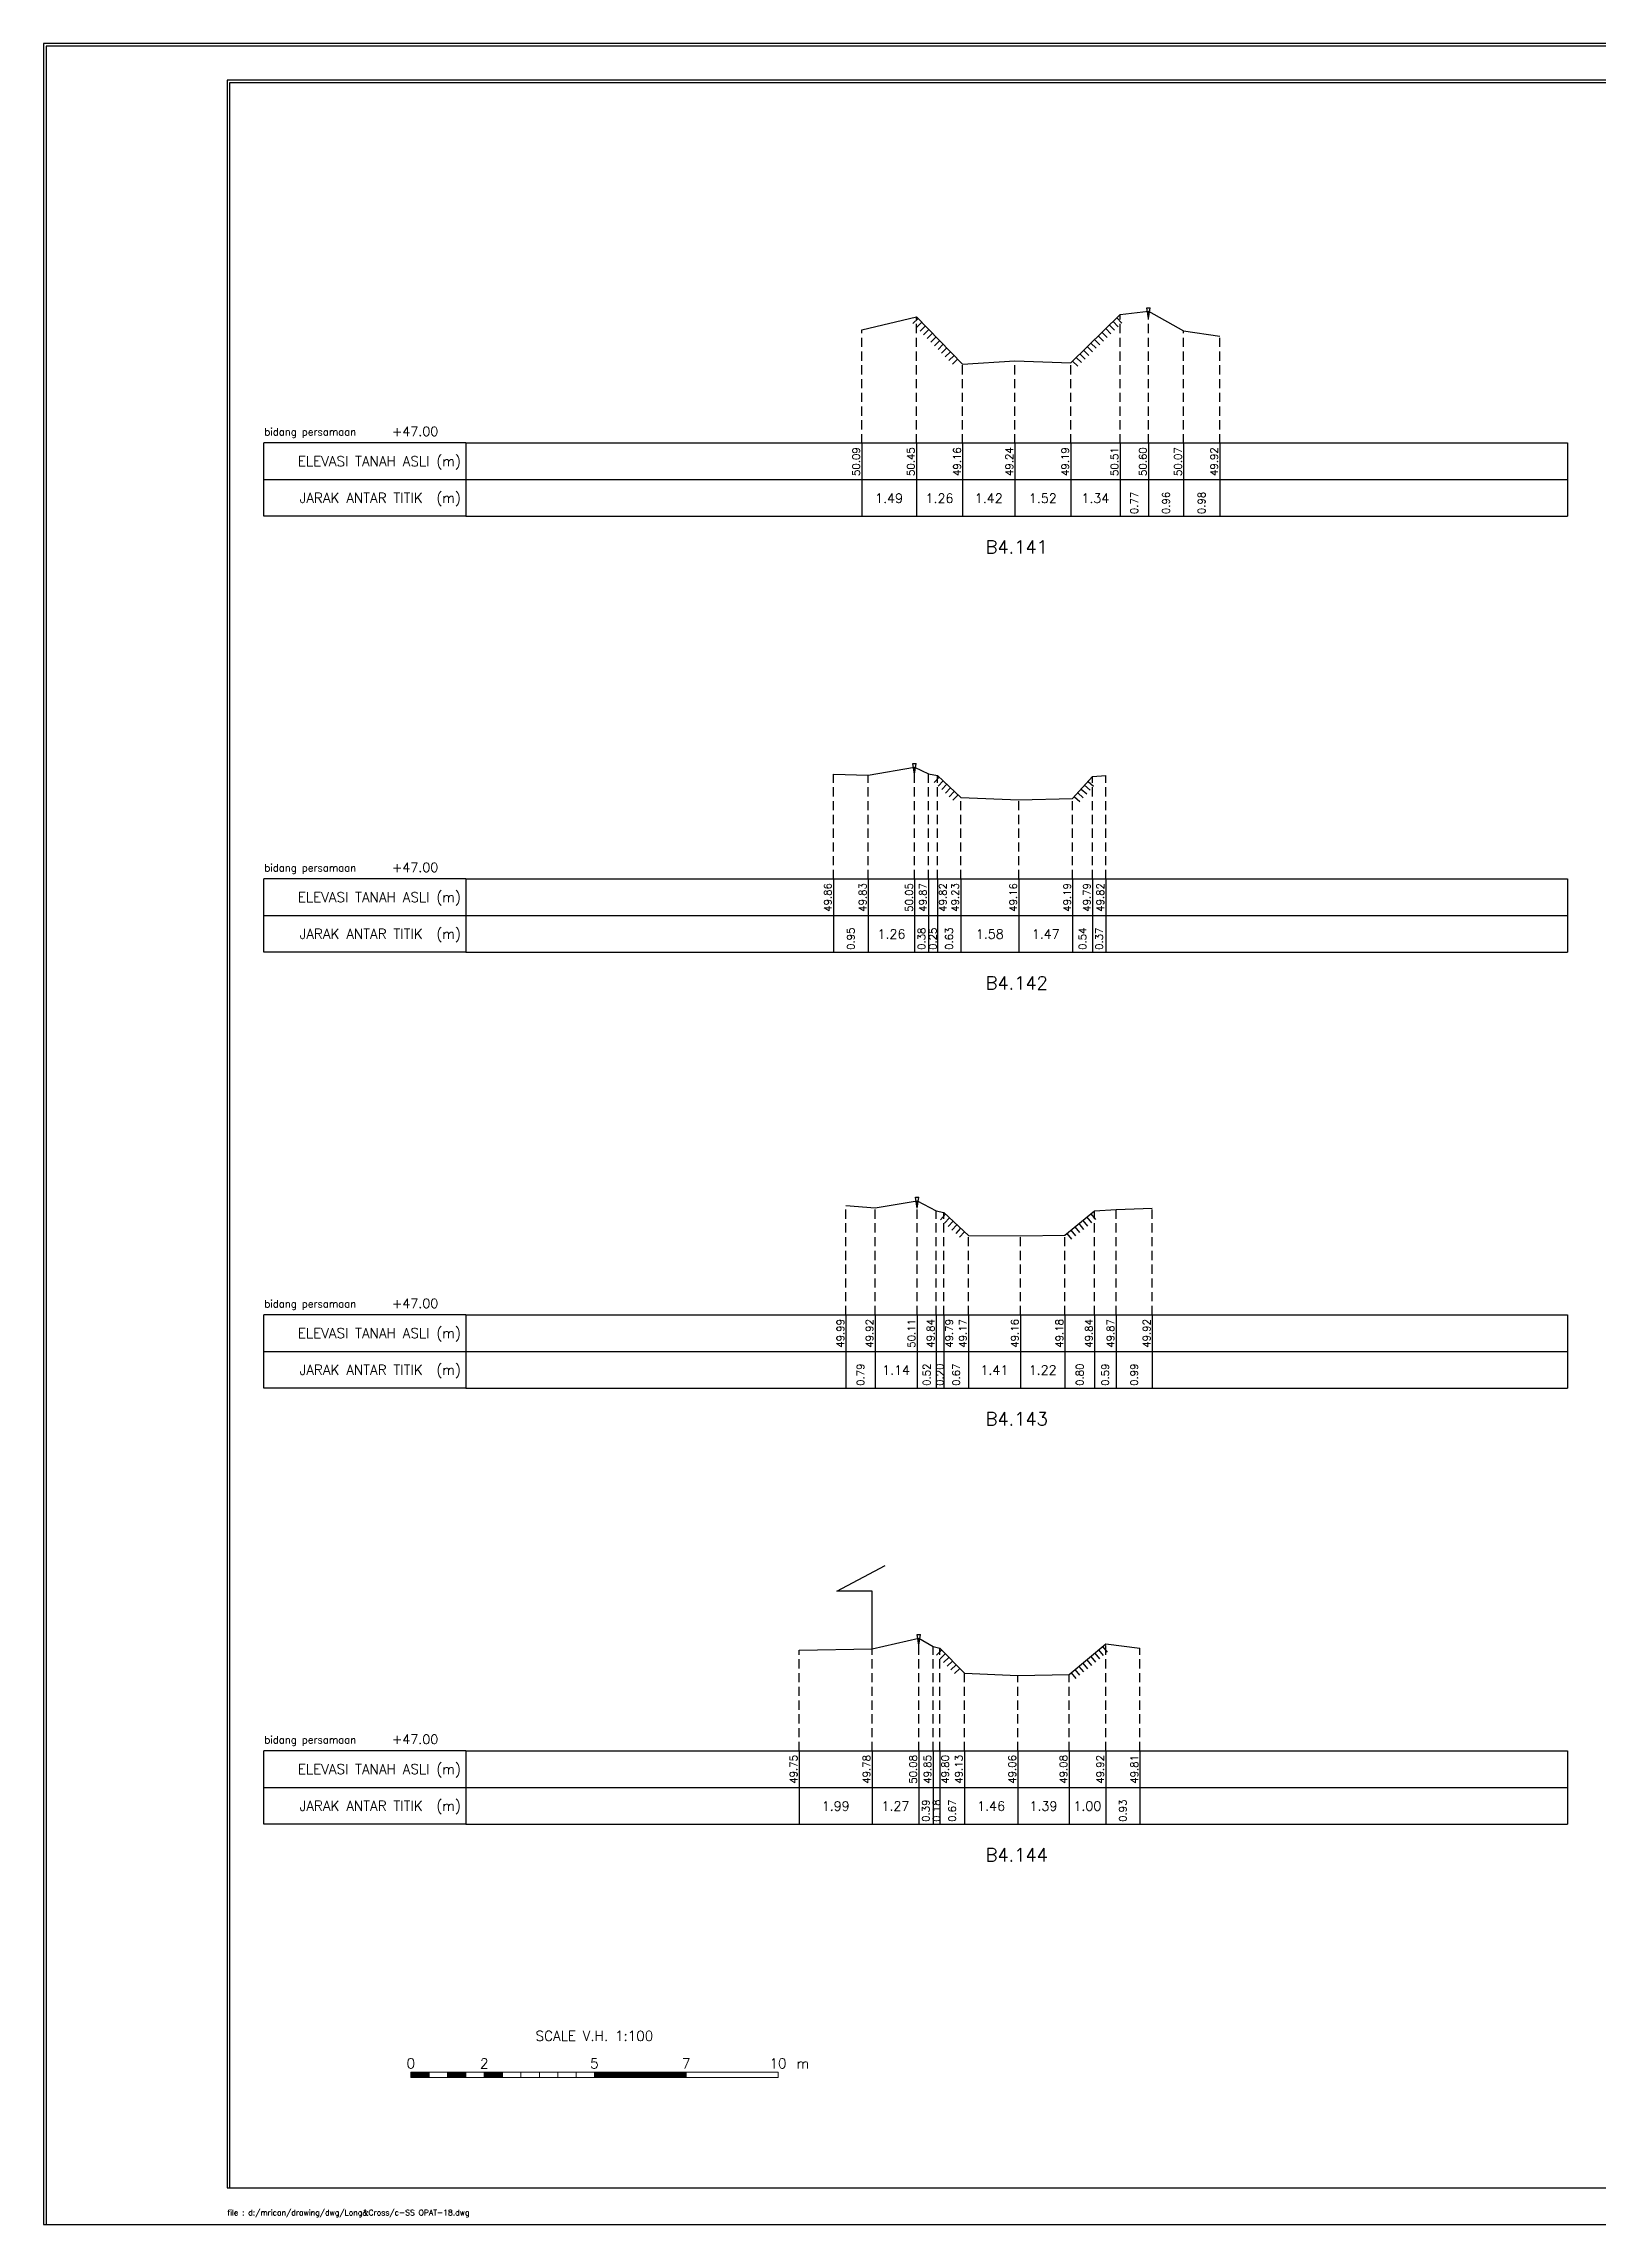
# Model space of a CAD drawing. Header units: inches. Extents: x -11 to 3175, y -842 to -783.
# Drawn here: x 1457 to 1499.3, y -842 to -782.6 of the extents above; entities that cross this region are included whole.
import ezdxf
from ezdxf.enums import TextEntityAlignment as Align

# ---------------------------------------------------------------- set-up
doc = ezdxf.new("R2010")
doc.units = ezdxf.units.IN
doc.header["$MEASUREMENT"] = 0
doc.linetypes.add('DASHED2', pattern=[0.375, 0.25, -0.125])
doc.layers.add('KOP', color=7, linetype='Continuous')
doc.layers.add('pelengkap', color=7, linetype='Continuous')
doc.styles.add('ARIAL', font='arial.ttf')
doc.styles.add('battang01', font='arial.ttf')
doc.styles.add('L100', font='simplex.shx', dxfattribs={"height": 0.254})
doc.styles.add('L140', font='simplex.shx', dxfattribs={"height": 0.356})
doc.styles.add('L60', font='simplex.shx', dxfattribs={"height": 0.152})
doc.styles.add('L80', font='simplex.shx', dxfattribs={"height": 0.203})
doc.styles.add('ROMANS-N', font='ROMANS.SHX', dxfattribs={"width": 0.8})
doc.styles.add('SONDU', font='arial.ttf')
doc.styles.get("Standard").update_dxf_attribs({"font": 'simplex.shx'})
doc.styles.add('STYLE1', font='arial.ttf', dxfattribs={"height": 0.2})

# ---------------------------------------------------------------- blocks, each defined once
blk = doc.blocks.new('kop')
at = {"layer": 'KOP'}
h = blk.add_hatch(color=3, dxfattribs=at)
h.paths.add_polyline_path([(609.87, 69.8), (591.81, 69.8), (591.81, 51.91), (609.87, 51.91)])
h.paths.add_polyline_path([(592.1, 52.25), (592.1, 69.5), (609.53, 69.5), (609.53, 52.25)], flags=16)
edge = h.paths.add_edge_path(flags=0)
edge.add_line((608.87, 52.91), (601.67, 52.91))
edge.add_ellipse((597.68, 52.92), major_axis=(2.82, 2.82), ratio=1, start_angle=314.84704, end_angle=495.15296)
edge.add_line((593.69, 52.91), (592.76, 52.91))
edge.add_line((592.76, 52.91), (592.76, 58.63))
edge.add_line((592.76, 58.63), (595.43, 58.63))
edge.add_ellipse((595.43, 63.37), major_axis=(-3.35, 3.35), ratio=1, start_angle=135, end_angle=315)
edge.add_line((595.43, 68.11), (595.43, 68.84))
edge.add_line((595.43, 68.84), (601.65, 68.84))
edge.add_line((601.65, 68.84), (601.65, 58.59))
edge.add_ellipse((604.86, 58.63), major_axis=(2.26, 2.26), ratio=1, start_angle=135.57378, end_angle=315)
edge.add_line((608.06, 58.63), (608.87, 58.63))
edge.add_line((608.87, 58.63), (608.87, 52.91))
h = blk.add_hatch(dxfattribs=at)
h.set_pattern_fill('ANSI31', color=21)
h.paths.add_polyline_path([(609.53, 69.5), (592.1, 69.5), (592.1, 52.25), (609.53, 52.25)])
edge = h.paths.add_edge_path(flags=16)
edge.add_line((608.06, 58.63), (608.87, 58.63))
edge.add_line((608.87, 58.63), (608.87, 52.91))
edge.add_line((608.87, 52.91), (601.67, 52.91))
edge.add_ellipse((597.68, 52.92), major_axis=(-2.82, 2.82), ratio=1, start_angle=224.84704, end_angle=405.15296)
edge.add_line((593.69, 52.91), (592.76, 52.91))
edge.add_line((592.76, 52.91), (592.76, 58.63))
edge.add_line((592.76, 58.63), (595.43, 58.63))
edge.add_ellipse((595.43, 63.37), major_axis=(-3.35, 3.35), ratio=1, start_angle=135, end_angle=315)
edge.add_line((595.43, 68.11), (595.43, 68.84))
edge.add_line((595.43, 68.84), (601.65, 68.84))
edge.add_line((601.65, 68.84), (601.65, 58.59))
edge.add_ellipse((604.86, 58.63), major_axis=(-2.26, 2.26), ratio=1, start_angle=45.57378, end_angle=225)
h = blk.add_hatch(color=3, dxfattribs=at)
edge = h.paths.add_edge_path()
edge.add_line((601.65, 68.84), (595.43, 68.84))
edge.add_line((595.43, 68.84), (595.43, 68.11))
edge.add_ellipse((595.43, 63.37), major_axis=(-3.35, 3.35), ratio=1, start_angle=135, end_angle=315, ccw=False)
edge.add_line((595.43, 58.63), (592.76, 58.63))
edge.add_line((592.76, 58.63), (592.76, 52.91))
edge.add_line((592.76, 52.91), (593.69, 52.91))
edge.add_ellipse((597.68, 52.92), major_axis=(-2.82, 2.82), ratio=1, start_angle=-135.15296, end_angle=45.15296, ccw=False)
edge.add_line((601.67, 52.91), (608.87, 52.91))
edge.add_line((608.87, 52.91), (608.87, 58.63))
edge.add_line((608.87, 58.63), (608.06, 58.63))
edge.add_ellipse((604.86, 58.63), major_axis=(2.26, 2.26), ratio=1, start_angle=134.42622, end_angle=315, ccw=False)
edge.add_line((601.65, 58.66), (601.65, 68.84))
h = blk.add_hatch(dxfattribs=at)
h.set_pattern_fill('ANSI31', color=41)
h.paths.add_polyline_path([(595.59, 25.44), (591.99, 25.44), (591.99, 22.12), (595.59, 22.12)])
h.paths.add_polyline_path([(594.83, 23.8), (595.49, 22.51), (594.95, 22.51), (594.37, 23.59), (594.37, 22.51), (593.85, 22.51), (593.85, 24.73), (593.24, 22.51), (592.84, 22.51), (592.12, 25.05), (592.67, 25.05), (593.03, 23.54), (593.41, 25.05), (594.37, 25.05), (594.37, 23.99), (594.89, 25.05), (595.46, 25.05)], flags=16)
at = {"color": 2}
blk.add_lwpolyline([(-49.29, -9.99), (790.69, -9.99), (790.69, 583.29), (-49.29, 583.29)], close=True, dxfattribs=at)
at = {"color": 6}
blk.add_lwpolyline([(0.65, 0), (780.7, 0), (780.7, 573.3), (0.65, 573.3)], close=True, dxfattribs=at)
at = {"layer": 'KOP', "color": 5}
for p, q in [((590.8, 70.96), (590.8, 29.98)), ((590.8, 70.96), (780.7, 70.96)), ((400.9, 29.98), (400.9, 0)), ((400.9, 29.98), (590.8, 29.98)), ((590.8, 29.98), (590.8, 0))]:
    blk.add_line(p, q, dxfattribs=at)
at = {"layer": 'KOP', "color": 3}
for p, q in [((591.81, 69.8), (609.87, 69.8)), ((591.81, 51.91), (591.81, 69.8)), ((592.1, 69.5), (609.53, 69.5)), ((592.1, 52.25), (592.1, 69.5)), ((595.43, 68.84), (595.43, 68.11)), ((595.43, 68.84), (601.65, 68.84)), ((601.65, 58.59), (601.65, 68.84)), ((609.53, 69.5), (609.53, 52.25)), ((609.87, 69.8), (609.87, 51.91)), ((592.76, 52.91), (592.76, 58.63)), ((595.43, 58.63), (592.76, 58.63)), ((608.87, 58.63), (608.06, 58.63)), ((608.87, 58.63), (608.87, 52.91)), ((609.87, 51.91), (591.81, 51.91)), ((609.53, 52.25), (592.1, 52.25)), ((593.69, 52.91), (592.76, 52.91)), ((608.87, 52.91), (601.67, 52.91)), ((720.73, 43.98), (780.7, 43.98)), ((720.73, 36.98), (780.7, 36.98)), ((415.9, 29.98), (415.9, 0)), ((430.89, 29.98), (430.89, 0)), ((545.83, 29.98), (545.83, 0)), ((560.82, 29.98), (560.82, 0)), ((575.81, 29.98), (575.81, 0)), ((655.77, 29.98), (655.77, 11.99)), ((675.76, 29.98), (675.76, 0)), ((705.74, 29.98), (705.74, 0)), ((400.9, 24.99), (590.8, 24.99)), ((655.77, 23.99), (720.73, 23.99)), ((720.73, 23.99), (780.7, 23.99)), ((400.9, 19.99), (590.8, 19.99)), ((655.77, 17.99), (720.73, 17.99)), ((720.73, 17.99), (780.7, 17.99)), ((740.72, 17.99), (740.72, 0)), ((400.9, 14.99), (590.8, 14.99)), ((590.8, 6), (720.73, 6))]:
    blk.add_line(p, q, dxfattribs=at)
at = {"layer": 'KOP', "color": 4}
for p, q in [((610.79, 70.96), (610.79, 50.97)), ((720.73, 70.96), (720.73, 0)), ((590.8, 50.97), (720.73, 50.97)), ((720.73, 50.97), (780.7, 50.97)), ((590.8, 29.98), (720.73, 29.98)), ((720.73, 29.98), (780.7, 29.98)), ((590.8, 11.99), (720.73, 11.99))]:
    blk.add_line(p, q, dxfattribs=at)
at = {"layer": 'KOP', "color": 41}
blk.add_line((595.59, 22.12), (591.99, 22.12), dxfattribs=at)
for points in [[(591.99, 25.44), (595.59, 25.44)], [(592.12, 25.05), (592.67, 25.05)], [(592.12, 25.05), (592.84, 22.51)], [(592.2, 25.44), (592.42, 25.44)], [(592.63, 25.44), (592.84, 25.44)], [(592.67, 25.05), (593.03, 23.54), (593.41, 25.05)], [(593.05, 25.44), (593.26, 25.44)], [(593.24, 22.51), (593.85, 24.73)], [(593.41, 25.05), (594.37, 25.05)], [(593.48, 25.44), (593.69, 25.44)], [(593.85, 22.51), (593.85, 24.73)], [(593.9, 25.44), (594.11, 25.44)], [(594.32, 25.44), (594.53, 25.44)], [(594.37, 25.05), (594.37, 23.99)], [(594.37, 23.99), (594.89, 25.05)], [(594.75, 25.44), (594.96, 25.44)], [(594.83, 23.8), (595.46, 25.05)], [(594.83, 23.8), (595.49, 22.51)], [(594.89, 25.05), (595.46, 25.05)], [(595.17, 25.44), (595.38, 25.44)], [(592.84, 22.51), (593.24, 22.51)], [(593.85, 22.51), (594.37, 22.51)], [(594.95, 22.51), (594.37, 23.59)], [(594.37, 23.59), (594.37, 22.51)], [(594.95, 22.51), (595.49, 22.51)]]:
    blk.add_lwpolyline(points, dxfattribs=at)
at = {"layer": 'KOP', "color": 42}
for points in [[(592.2, 29.11), (592.2, 25.44)], [(592.54, 29.11), (592.54, 25.44)], [(592.96, 29.11), (592.96, 25.44)], [(593.38, 29.11), (593.38, 25.44)], [(593.81, 29.11), (593.81, 25.44)], [(594.23, 29.11), (594.23, 25.44)], [(594.65, 29.11), (594.65, 25.44)], [(595.08, 29.11), (595.08, 25.44)], [(595.5, 29.11), (595.5, 25.44)]]:
    blk.add_lwpolyline(points, dxfattribs=at)
at = {"layer": 'KOP', "color": 3}
for centre, major_axis, start_param, end_param in [((595.43, 63.37), (-3.35, 3.35), 2.356194, 5.497787), ((597.68, 52.92), (-2.82, 2.82), 3.924321, 7.071253), ((604.86, 58.63), (-2.26, 2.26), 0.785398, 3.926991)]:
    blk.add_ellipse(centre, major_axis=major_axis, ratio=1, start_param=start_param, end_param=end_param, dxfattribs=at)
at = {"layer": 'KOP', "color": 5, "style": 'SONDU'}
for s, height, width, p, p2 in [('MINISTRY OF PUBLIC WORKS AND HOUSING', 3.4982, 0.971049, (612.49, 65.4), (715.58, 65.4)), ('DIRECTORATE GENERAL OF WATER RESOURCES', 2.7485, 1.100714, (612.33, 60.62), (715.42, 60.62)), ('DIRECTORATE OF IRRIGATION AND LOWLAND', 1.9989, 1.638753, (612.52, 56.15), (715.75, 56.15))]:
    blk.add_text(s, height=height, dxfattribs=dict(at, width=width)).set_placement(p, p2, align=Align.FIT)
at = {"layer": 'KOP', "color": 3, "style": 'ROMANS-N', "width": 1.832261}
blk.add_text('Jalan Pattimura No. 20 Kebayoran Baru, Jakarta Selatan', height=1.2493, dxfattribs=at).set_placement((612.79, 53.07), (715.58, 53.07), align=Align.FIT)
at = {"layer": 'KOP', "color": 5, "style": 'ARIAL'}
blk.add_text('Subject:', height=3.252, dxfattribs=at).set_placement((593.75, 45.87))
at = {"layer": 'KOP', "color": 3}
for s, height, style, p in [('Scheme', 1.999, 'battang01', (722.75, 46.66)), (':', 2, 'battang01', (740.37, 46.56)), ('D.I MRICAN', 1.999, 'battang01', (742.66, 46.66)), ('District', 1.999, 'battang01', (722.68, 39.97)), ('KEDIRI', 1.999, 'battang01', (742.66, 39.66)), (':', 2, 'battang01', (740.38, 39.87)), ('Province', 1.999, 'battang01', (722.75, 32.66)), (':', 2, 'battang01', (740.37, 32.57)), ('EAST JAVA', 1.999, 'battang01', (742.66, 32.66)), ('Prepared by', 1.9989, 'battang01', (657.14, 25.79)), ('No. of Sheet ', 1.9989, 'battang01', (722.52, 26.68)), (':', 2, 'battang01', (740.38, 25.62)), ('in joint venture with:', 1.2493, 'SONDU', (597.56, 21.07)), ('Checked by', 1.999, 'battang01', (657.14, 19.79)), ('Register', 1.999, 'battang01', (722.52, 20.02)), (':', 2, 'battang01', (740.36, 19.92)), ('Team Leader', 1.9989, 'battang01', (657.14, 13.79)), ('Yoo, Kang-Keun', 1.9989, 'battang01', (677.26, 13.79)), ('Date :', 1.999, 'battang01', (722.52, 13.49)), ('No. of Contract :', 1.9989, 'battang01', (743.52, 13.49)), ('No.', 2, 'STYLE1', (404.73, 6.99)), ('Date', 2, 'STYLE1', (417.78, 6.99)), ('Revised', 2, 'STYLE1', (483.04, 7.17)), ('Drawn', 2, 'STYLE1', (550.92, 7.18)), ('Checked', 2, 'STYLE1', (562.62, 7.11)), ('Approv.', 2, 'STYLE1', (578.86, 7.21)), ('Acknowledge by', 1.9989, 'battang01', (592.18, 7.8)), (':', 2, 'battang01', (612.76, 7.81)), ('Approved by', 1.9989, 'battang01', (592.18, 1.8)), (':', 2, 'battang01', (612.81, 1.77)), ('Directorate of Irrigations and Lowlands', 1.9989, 'battang01', (614.08, 1.59))]:
    blk.add_text(s, height=height, dxfattribs=dict(at, style=style)).set_placement(p)
at = {"layer": 'KOP', "color": 6, "style": 'SONDU'}
blk.add_text('PT. VIRAMA KARYA (Persero)', height=2.5809, dxfattribs=at).set_placement((597.36, 26.15))
at = {"layer": 'KOP', "color": 42, "style": 'SONDU'}
blk.add_text('VIRAMA', height=0.942, dxfattribs=at).set_placement((591.3, 21.04))
at = {"layer": 'KOP', "color": 4, "style": 'SONDU'}
for s, p in [('Korean Rural Community Corporation', (592.02, 18.86)), ('PT. Wiratman', (592.02, 16.86)), ('PT. Terasis Erojaya', (591.94, 12.59)), ('PT. Tuah Agung Anugrah', (592, 14.73))]:
    blk.add_text(s, height=1.4992, dxfattribs=at).set_placement(p)
at = {"layer": 'KOP', "color": 3, "insert": (719.86, 60.77), "char_height": 2.4987, "width": 61.4394, "attachment_point": 4, "style": 'SONDU'}
blk.add_mtext('\\pi1.9124;Project Preparation Consultant (PPC)\\P\\pi3.0493;Firm For Develompent of the Mrican \\P\\pi7.7731;Irrigation System In East Java', dxfattribs=at)
at = {"layer": 'KOP', "color": 2, "insert": (597.57, 24.25), "char_height": 0.9995, "width": 48.7181, "attachment_point": 1, "style": 'SONDU'}
blk.add_mtext('Jl. Hang Tuah Raya No.26, Kebayoran Baru Jakarta Selatan 12120 Indonesia', dxfattribs=at)
blk = doc.blocks.new('*X6')
at = {"color": 0}
for p, q in [((20000, 6250), (25000, 6250)), ((20000, 6200), (25000, 6200)), ((20000, 6150), (25000, 6150)), ((20000, 6100), (25000, 6100)), ((20000, 6050), (25000, 6050))]:
    blk.add_line(p, q, dxfattribs=at)
blk = doc.blocks.new('*X5')
at = {"color": 0}
for p, q in [((14000, 6250), (15000, 6250)), ((14000, 6200), (15000, 6200)), ((14000, 6150), (15000, 6150)), ((14000, 6100), (15000, 6100)), ((14000, 6050), (15000, 6050))]:
    blk.add_line(p, q, dxfattribs=at)
blk = doc.blocks.new('*X3')
at = {"color": 0}
for p, q in [((10000, 6250), (11000, 6250)), ((10000, 6200), (11000, 6200)), ((10000, 6150), (11000, 6150)), ((10000, 6100), (11000, 6100)), ((10000, 6050), (11000, 6050))]:
    blk.add_line(p, q, dxfattribs=at)
blk = doc.blocks.new('*X4')
at = {"color": 0}
for p, q in [((12000, 6250), (13000, 6250)), ((12000, 6200), (13000, 6200)), ((12000, 6150), (13000, 6150)), ((12000, 6100), (13000, 6100)), ((12000, 6050), (13000, 6050))]:
    blk.add_line(p, q, dxfattribs=at)
blk = doc.blocks.new('c100')
at = {"color": 2}
blk.add_lwpolyline([(-5, -1), (79.1, -1), (79.1, 58.4), (-5, 58.4)], close=True, dxfattribs=at)
at = {"color": 6}
blk.add_lwpolyline([(0, 0), (78.1, 0), (78.1, 57.4), (0, 57.4)], close=True, dxfattribs=at)
at = {"color": 3, "lineweight": 0}
for points in [[(5, 3), (5.5, 3), (5.5, 3.15), (5, 3.15)], [(5.5, 3), (6, 3), (6, 3.15), (5.5, 3.15)], [(6, 3), (6.5, 3), (6.5, 3.15), (6, 3.15)], [(6.5, 3), (7, 3), (7, 3.15), (6.5, 3.15)], [(7, 3), (7.5, 3), (7.5, 3.15), (7, 3.15)], [(7.5, 3), (8, 3), (8, 3.15), (7.5, 3.15)], [(8, 3), (8.5, 3), (8.5, 3.15), (8, 3.15)], [(8.5, 3), (9, 3), (9, 3.15), (8.5, 3.15)], [(9, 3), (9.5, 3), (9.5, 3.15), (9, 3.15)], [(9.5, 3), (10, 3), (10, 3.15), (9.5, 3.15)], [(10, 3), (12.5, 3), (12.5, 3.15), (10, 3.15)], [(12.5, 3), (15, 3), (15, 3.15), (12.5, 3.15)]]:
    blk.add_lwpolyline(points, close=True, dxfattribs=at)
at = {"color": 1, "lineweight": 0, "xscale": 0.0005, "yscale": 0.0005, "zscale": 0.0005}
for name in ['*X3', '*X4', '*X5', '*X6']:
    blk.add_blockref(name, (0, 0), dxfattribs=at)
at = {"color": 3}
for s, p in [('SCALE V.H. 1:100', (10, 4)), ('0', (5, 3.25)), ('2', (7, 3.25)), ('5', (10, 3.25)), ('7', (12.5, 3.25)), ('10', (15, 3.25))]:
    blk.add_text(s, height=0.27, dxfattribs=at).set_placement(p, align=Align.CENTER)
blk.add_text('m', height=0.27, dxfattribs=at).set_placement((15.5, 3.25))
blk = doc.blocks.new('das2')
at = {"color": 5, "linetype": 'Continuous'}
for q in [(0, 1), (17.75, 1)]:
    blk.add_line((2.75, 1), q, dxfattribs=at)
at = {"color": 3, "linetype": 'Continuous'}
for p, q in [((2.75, 1), (2.75, 0)), ((17.75, 1), (17.75, 0)), ((0, 0.5), (17.75, 0.5)), ((2.75, 0), (0, 0)), ((2.75, 0), (17.75, 0))]:
    blk.add_line(p, q, dxfattribs=at)
blk.add_lwpolyline([(0, 0), (0, 1)], dxfattribs=at)
blk.add_text('bidang persamaan', height=0.1, dxfattribs=at).set_placement((0.005, 1.1))
at = {"color": 5, "linetype": 'Continuous'}
for s, p in [('ELEVASI TANAH ASLI (m)', (2.683, 0.683)), ('JARAK ANTAR TITIK  (m)', (2.683, 0.183))]:
    blk.add_text(s, height=0.135, dxfattribs=at).set_placement(p, align=Align.RIGHT)
blk = doc.blocks.new('gbrpatok')
at = {"color": 2, "linetype": 'Continuous'}
for p, q in [((-0.00045, 0.00096), (0.00045, 0.00096)), ((0, -0.00196), (-0.00045, 0.00096)), ((0, -0.00196), (0.00045, 0.00096))]:
    blk.add_line(p, q, dxfattribs=at)
blk = doc.blocks.new('rumahka')
at = {"color": 3, "linetype": 'Continuous'}
blk.add_lwpolyline([(0, 0), (0, 0.01576), (-0.00962, 0.01576), (0.0035, 0.02271)], dxfattribs=at)

msp = doc.modelspace()

# ---------------------------------------------------------------- linework, layer by layer
at = {"color": 2, "linetype": 'Continuous', "lineweight": -3}
for p, q in [((1484.972, -791.294), (1486.315, -789.98)), ((1486.315, -789.98), (1487.089, -789.89)), ((1487.089, -789.89), (1488.044, -790.42)), ((1479.28, -790.396), (1480.768, -790.038)), ((1480.768, -790.038), (1482.028, -791.331)), ((1488.044, -790.42), (1489.028, -790.569)), ((1482.028, -791.331), (1483.45, -791.242)), ((1483.45, -791.242), (1484.972, -791.294)), ((1479.456, -802.526), (1480.72, -802.305)), ((1480.72, -802.305), (1481.095, -802.487)), ((1481.095, -802.487), (1481.341, -802.535)), ((1478.507, -802.499), (1479.456, -802.526)), ((1481.341, -802.535), (1481.975, -803.132)), ((1485.024, -803.166), (1485.562, -802.564)), ((1485.562, -802.564), (1485.928, -802.537)), ((1481.975, -803.132), (1483.557, -803.195)), ((1483.557, -803.195), (1485.024, -803.166)), ((1478.85, -814.247), (1479.645, -814.309)), ((1479.645, -814.309), (1480.788, -814.12)), ((1480.788, -814.12), (1481.309, -814.394)), ((1485.618, -814.39), (1486.206, -814.359)), ((1486.206, -814.359), (1487.191, -814.317)), ((1481.309, -814.394), (1481.512, -814.439)), ((1481.512, -814.439), (1482.185, -815.063)), ((1484.814, -815.054), (1485.618, -814.39)), ((1482.185, -815.063), (1483.599, -815.071)), ((1483.599, -815.071), (1484.814, -815.054)), ((1479.564, -826.327), (1480.832, -826.03)), ((1480.832, -826.03), (1481.222, -826.26)), ((1484.925, -827.024), (1485.926, -826.189)), ((1485.926, -826.189), (1486.856, -826.301)), ((1477.577, -826.357), (1479.564, -826.327)), ((1481.222, -826.26), (1481.406, -826.307)), ((1481.406, -826.307), (1482.074, -826.982)), ((1482.074, -826.982), (1483.531, -827.05)), ((1483.531, -827.05), (1484.925, -827.024))]:
    msp.add_line(p, q, dxfattribs=at)
at = {"color": 1, "linetype": 'DASHED2', "lineweight": -3}
for p, q in [((1486.315, -793.486), (1486.315, -789.98)), ((1487.089, -793.486), (1487.089, -789.89)), ((1479.28, -793.486), (1479.28, -790.396)), ((1480.768, -793.486), (1480.768, -790.038)), ((1488.044, -793.486), (1488.044, -790.42)), ((1489.028, -793.486), (1489.028, -790.569)), ((1482.028, -793.486), (1482.028, -791.331)), ((1483.45, -793.486), (1483.45, -791.242)), ((1484.972, -793.486), (1484.972, -791.294)), ((1480.72, -805.357), (1480.72, -802.305)), ((1481.095, -805.357), (1481.095, -802.487)), ((1478.507, -805.357), (1478.507, -802.499)), ((1479.456, -805.357), (1479.456, -802.526)), ((1481.341, -805.357), (1481.341, -802.535)), ((1485.562, -805.357), (1485.562, -802.564)), ((1485.928, -805.357), (1485.928, -802.537)), ((1481.975, -805.357), (1481.975, -803.132)), ((1483.557, -805.357), (1483.557, -803.195)), ((1485.024, -805.357), (1485.024, -803.166)), ((1478.85, -817.232), (1478.85, -814.247)), ((1479.645, -817.232), (1479.645, -814.309)), ((1480.788, -817.232), (1480.788, -814.12)), ((1486.206, -817.232), (1486.206, -814.359)), ((1487.191, -817.232), (1487.191, -814.317)), ((1481.309, -817.232), (1481.309, -814.394)), ((1481.512, -817.232), (1481.512, -814.439)), ((1485.618, -817.232), (1485.618, -814.39)), ((1482.185, -817.232), (1482.185, -815.063)), ((1483.599, -817.232), (1483.599, -815.071)), ((1484.814, -817.232), (1484.814, -815.054)), ((1480.832, -829.107), (1480.832, -826.03)), ((1485.926, -829.107), (1485.926, -826.189)), ((1477.577, -829.107), (1477.577, -826.357)), ((1479.564, -829.107), (1479.564, -826.327)), ((1481.222, -829.107), (1481.222, -826.26)), ((1481.406, -829.107), (1481.406, -826.307)), ((1486.856, -829.107), (1486.856, -826.301)), ((1482.074, -829.107), (1482.074, -826.982)), ((1483.531, -829.107), (1483.531, -827.05)), ((1484.925, -829.107), (1484.925, -827.024))]:
    msp.add_line(p, q, dxfattribs=at)
at = {"color": 1, "linetype": 'Continuous', "lineweight": -3}
for p, q in [((1479.28, -793.486), (1479.28, -795.486)), ((1480.768, -793.486), (1480.768, -795.486)), ((1482.028, -793.486), (1482.028, -795.486)), ((1483.45, -793.486), (1483.45, -795.486)), ((1484.972, -793.486), (1484.972, -795.486)), ((1486.315, -793.486), (1486.315, -795.486)), ((1487.089, -793.486), (1487.089, -795.486)), ((1488.044, -793.486), (1488.044, -795.486)), ((1489.028, -793.486), (1489.028, -795.486)), ((1478.507, -805.357), (1478.507, -807.357)), ((1479.456, -805.357), (1479.456, -807.357)), ((1480.72, -805.357), (1480.72, -807.357)), ((1481.095, -805.357), (1481.095, -807.357)), ((1481.341, -805.357), (1481.341, -807.357)), ((1481.975, -805.357), (1481.975, -807.357)), ((1483.557, -805.357), (1483.557, -807.357)), ((1485.024, -805.357), (1485.024, -807.357)), ((1485.562, -805.357), (1485.562, -807.357)), ((1485.928, -805.357), (1485.928, -807.357)), ((1478.85, -817.232), (1478.85, -819.232)), ((1479.645, -817.232), (1479.645, -819.232)), ((1480.788, -817.232), (1480.788, -819.232)), ((1481.309, -817.232), (1481.309, -819.232)), ((1481.512, -817.232), (1481.512, -819.232)), ((1482.185, -817.232), (1482.185, -819.232)), ((1483.599, -817.232), (1483.599, -819.232)), ((1484.814, -817.232), (1484.814, -819.232)), ((1485.618, -817.232), (1485.618, -819.232)), ((1486.206, -817.232), (1486.206, -819.232)), ((1487.191, -817.232), (1487.191, -819.232)), ((1477.577, -829.107), (1477.577, -831.107)), ((1479.564, -829.107), (1479.564, -831.107)), ((1480.832, -829.107), (1480.832, -831.107)), ((1481.222, -829.107), (1481.222, -831.107)), ((1481.406, -829.107), (1481.406, -831.107)), ((1482.074, -829.107), (1482.074, -831.107)), ((1483.531, -829.107), (1483.531, -831.107)), ((1484.925, -829.107), (1484.925, -831.107)), ((1485.926, -829.107), (1485.926, -831.107)), ((1486.856, -829.107), (1486.856, -831.107))]:
    msp.add_line(p, q, dxfattribs=at)
at = {"layer": 'pelengkap', "color": 1, "linetype": 'Continuous', "lineweight": -3}
for p, q in [((1480.817, -790.088), (1480.673, -790.228)), ((1480.914, -790.188), (1480.771, -790.328)), ((1481.012, -790.289), (1480.869, -790.428)), ((1481.11, -790.389), (1480.966, -790.529)), ((1481.207, -790.489), (1481.064, -790.629)), ((1481.305, -790.589), (1481.162, -790.729)), ((1485.722, -790.56), (1485.862, -790.703)), ((1485.822, -790.462), (1485.962, -790.605)), ((1485.923, -790.364), (1486.062, -790.507)), ((1486.023, -790.266), (1486.162, -790.409)), ((1486.123, -790.168), (1486.263, -790.311)), ((1486.223, -790.07), (1486.363, -790.213)), ((1481.403, -790.69), (1481.26, -790.829)), ((1481.501, -790.79), (1481.357, -790.93)), ((1481.598, -790.89), (1481.455, -791.03)), ((1481.696, -790.991), (1481.553, -791.13)), ((1481.794, -791.091), (1481.65, -791.23)), ((1481.891, -791.191), (1481.748, -791.331)), ((1485.122, -791.147), (1485.262, -791.29)), ((1485.222, -791.049), (1485.362, -791.192)), ((1485.322, -790.951), (1485.462, -791.094)), ((1485.422, -790.854), (1485.562, -790.997)), ((1485.522, -790.756), (1485.662, -790.899)), ((1485.622, -790.658), (1485.762, -790.801)), ((1485.022, -791.245), (1485.161, -791.388)), ((1481.392, -802.583), (1481.255, -802.729)), ((1481.494, -802.679), (1481.357, -802.825)), ((1481.596, -802.775), (1481.459, -802.921)), ((1481.698, -802.871), (1481.561, -803.017)), ((1481.8, -802.967), (1481.663, -803.113)), ((1481.902, -803.063), (1481.765, -803.209)), ((1485.164, -803.01), (1485.313, -803.143)), ((1485.257, -802.905), (1485.406, -803.038)), ((1485.35, -802.801), (1485.5, -802.934)), ((1485.444, -802.696), (1485.593, -802.829)), ((1485.071, -803.114), (1485.22, -803.247)), ((1481.563, -814.487), (1481.427, -814.634)), ((1481.666, -814.582), (1481.53, -814.729)), ((1481.769, -814.677), (1481.633, -814.824)), ((1481.871, -814.772), (1481.735, -814.919)), ((1481.974, -814.868), (1481.838, -815.014)), ((1482.077, -814.963), (1481.941, -815.109)), ((1484.976, -814.921), (1485.103, -815.075)), ((1485.084, -814.831), (1485.211, -814.986)), ((1485.192, -814.742), (1485.319, -814.897)), ((1485.3, -814.653), (1485.427, -814.807)), ((1485.408, -814.564), (1485.535, -814.718)), ((1485.516, -814.475), (1485.643, -814.629)), ((1484.868, -815.01), (1484.995, -815.164)), ((1481.456, -826.357), (1481.313, -826.498)), ((1481.554, -826.457), (1481.412, -826.597)), ((1481.652, -826.556), (1481.51, -826.697)), ((1481.751, -826.656), (1481.609, -826.796)), ((1481.849, -826.755), (1481.707, -826.896)), ((1485.194, -826.8), (1485.322, -826.954)), ((1485.301, -826.71), (1485.429, -826.864)), ((1485.409, -826.621), (1485.537, -826.774)), ((1485.516, -826.531), (1485.644, -826.685)), ((1485.624, -826.441), (1485.752, -826.595)), ((1485.731, -826.352), (1485.859, -826.505)), ((1485.839, -826.262), (1485.967, -826.416)), ((1481.948, -826.855), (1481.806, -826.995)), ((1484.979, -826.979), (1485.107, -827.133)), ((1485.086, -826.89), (1485.214, -827.043))]:
    msp.add_line(p, q, dxfattribs=at)

# ---------------------------------------------------------------- block references
at = {"color": 2, "linetype": 'Continuous', "lineweight": -3}
msp.add_blockref('c100', (1462, -841), dxfattribs=at)
for name, p, xscale, yscale, zscale in [('kop', (1462, -841), 0.1, 0.1, 0.1), ('das2', (1463, -795.475), 2, 2, 2), ('das2', (1463, -807.35), 2, 2, 2), ('das2', (1463, -819.225), 2, 2, 2), ('das2', (1463, -831.1), 2, 2, 2)]:
    msp.add_blockref(name, p, dxfattribs=dict(at, xscale=xscale, yscale=yscale, zscale=zscale))
at = {"color": 1, "linetype": 'Continuous', "lineweight": -3, "xscale": 100, "yscale": 100, "zscale": 100}
for p in [(1487.089, -789.89), (1480.72, -802.305), (1480.788, -814.12), (1480.832, -826.03)]:
    msp.add_blockref('gbrpatok', p, dxfattribs=at)
at = {"layer": 'pelengkap', "color": 1, "linetype": 'Continuous', "lineweight": -3, "xscale": 100, "yscale": 100, "zscale": 100}
msp.add_blockref('rumahka', (1479.564, -826.327), dxfattribs=at)

# ---------------------------------------------------------------- texts
at = {"color": 3, "linetype": 'Continuous', "lineweight": -3, "style": 'L100'}
for s, p in [('+47.00', (1467.116, -793.29)), ('1.49', (1480.024, -795.111)), ('1.26', (1481.398, -795.111)), ('1.42', (1482.739, -795.111)), ('1.52', (1484.211, -795.111)), ('1.34', (1485.643, -795.111)), ('+47.00', (1467.116, -805.165)), ('1.26', (1480.088, -806.982)), ('1.58', (1482.766, -806.982)), ('1.47', (1484.291, -806.982)), ('+47.00', (1467.116, -817.04)), ('1.14', (1480.216, -818.857)), ('1.41', (1482.892, -818.857)), ('1.22', (1484.207, -818.857)), ('+47.00', (1467.116, -828.915)), ('1.99', (1478.57, -830.732)), ('1.27', (1480.198, -830.732)), ('1.46', (1482.803, -830.732)), ('1.39', (1484.228, -830.732)), ('1.00', (1485.425, -830.732))]:
    msp.add_text(s, height=0.254, dxfattribs=at).set_placement(p, align=Align.CENTER)
at = {"color": 3, "linetype": 'Continuous', "lineweight": -3, "style": 'L80'}
for s, p in [('50.09', (1479.23, -793.986)), ('50.45', (1480.718, -793.986)), ('49.16', (1481.977, -793.986)), ('49.24', (1483.4, -793.986)), ('49.19', (1484.921, -793.986)), ('50.51', (1486.265, -793.986)), ('50.60', (1487.038, -793.986)), ('50.07', (1487.994, -793.986)), ('49.92', (1488.977, -793.986)), ('49.86', (1478.457, -805.857)), ('49.83', (1479.406, -805.857)), ('50.05', (1480.67, -805.857)), ('49.87', (1481.045, -805.857)), ('49.82', (1481.591, -805.857)), ('49.23', (1481.925, -805.857)), ('49.16', (1483.507, -805.857)), ('49.19', (1484.974, -805.857)), ('49.79', (1485.511, -805.857)), ('49.82', (1485.878, -805.857)), ('49.99', (1478.8, -817.732)), ('49.92', (1479.594, -817.732)), ('50.11', (1480.737, -817.732)), ('49.84', (1481.258, -817.732)), ('49.79', (1481.762, -817.732)), ('49.17', (1482.135, -817.732)), ('49.16', (1483.549, -817.732)), ('49.18', (1484.764, -817.732)), ('49.84', (1485.568, -817.732)), ('49.87', (1486.155, -817.732)), ('49.92', (1487.141, -817.732)), ('49.75', (1477.526, -829.607)), ('49.78', (1479.513, -829.607)), ('50.08', (1480.781, -829.607)), ('49.85', (1481.172, -829.607)), ('49.80', (1481.656, -829.607)), ('49.13', (1482.024, -829.607)), ('49.06', (1483.481, -829.607)), ('49.08', (1484.875, -829.607)), ('49.92', (1485.876, -829.607)), ('49.81', (1486.806, -829.607))]:
    msp.add_text(s, height=0.203, rotation=90, dxfattribs=at).set_placement(p, align=Align.CENTER)
for s, p in [('0.77', (1486.702, -795.111)), ('0.96', (1487.566, -795.111)), ('0.98', (1488.536, -795.111)), ('0.95', (1478.982, -806.982)), ('0.38', (1480.908, -806.982)), ('0.25', (1481.218, -806.982)), ('0.63', (1481.658, -806.982)), ('0.54', (1485.293, -806.982)), ('0.37', (1485.745, -806.982)), ('0.79', (1479.247, -818.857)), ('0.52', (1481.048, -818.857)), ('0.20', (1481.41, -818.857)), ('0.67', (1481.849, -818.857)), ('0.80', (1485.216, -818.857)), ('0.59', (1485.912, -818.857)), ('0.99', (1486.698, -818.857)), ('0.39', (1481.027, -830.732)), ('0.18', (1481.314, -830.732)), ('0.67', (1481.74, -830.732)), ('0.93', (1486.391, -830.732))]:
    msp.add_text(s, height=0.203, rotation=90, dxfattribs=at).set_placement(p, align=Align.MIDDLE_CENTER)
at = {"color": 4, "linetype": 'Continuous', "lineweight": -3, "style": 'L140'}
for s, p in [('B4.141', (1483.5, -796.487)), ('B4.142', (1483.5, -808.362)), ('B4.143', (1483.5, -820.237)), ('B4.144', (1483.5, -832.112))]:
    msp.add_text(s, height=0.356, dxfattribs=at).set_placement(p, align=Align.CENTER)
at = {"color": 2, "linetype": 'Continuous', "lineweight": -3, "style": 'L60'}
msp.add_text('file : d:/mrican/drawing/dwg/Long&Cross/c-SS OPAT-18.dwg', height=0.152, dxfattribs=at).set_placement((1462, -841.8), align=Align.BOTTOM_LEFT)

doc.saveas('drawing.dxf')
